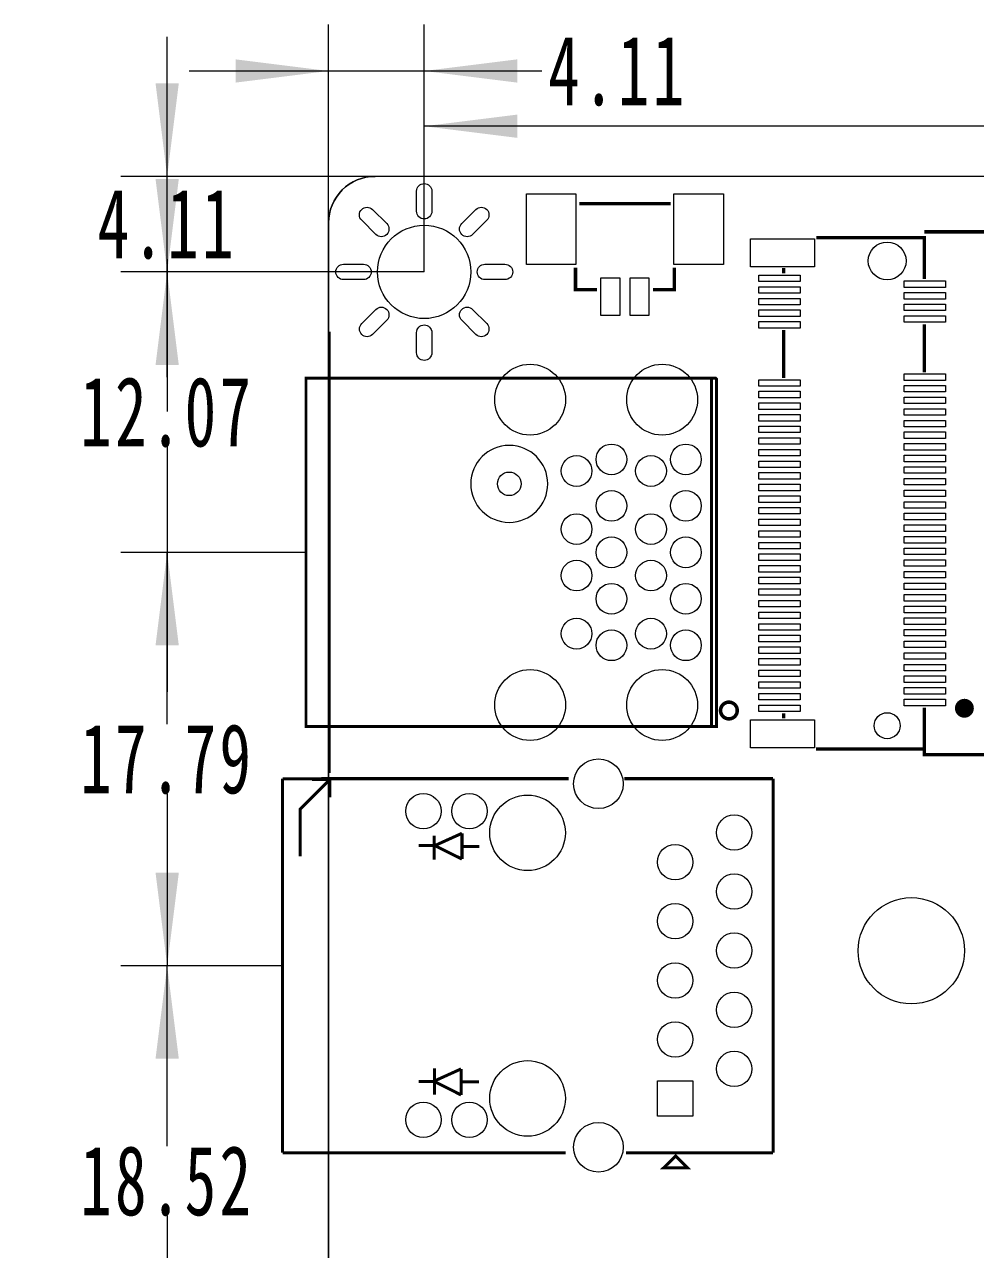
# Model space of a CAD drawing. Header units: millimetres. Extents: x -63 to 68, y -58 to 57.
# Drawn here: x -63 to -22.1, y 4.5 to 57.2 of the extents above; entities that cross this region are included whole.
import ezdxf

# ---------------------------------------------------------------- set-up
doc = ezdxf.new("R2010")
doc.units = ezdxf.units.MM
doc.layers.get('0').update_dxf_attribs({"lineweight": 18})
for name, color, linetype, lineweight in [('BG_OUTLINE', 1, 'Continuous', 18), ('PG_SILKSCREEN_TOP', 2, 'Continuous', 18), ('PIN_TOP', 3, 'Continuous', 18), ('尺寸线层', 3, 'Continuous', 18)]:
    doc.layers.add(name, color=color, linetype=linetype, lineweight=lineweight)
doc.styles.add('标准', font='', dxfattribs={"width": 0.667})
doc.styles.get('标准').set_extended_font_data('宋体')
doc.dimstyles.new('标准', dxfattribs={"dimtxt": 3, "dimasz": 4, "dimexe": 2, "dimexo": 0, "dimtad": 0, "dimtih": 1, "dimtoh": 1, "dimdsep": 46, "dimtxsty": '标准', "dimblk": '_CAXARROW', "dimcen": 0, "dimdle": 6, "dimazin": 2, "dimtfac": 0.707107, "dimtdec": 3, "dimtmove": 0, "dimatfit": 3, "dimfxl": 1, "dimtolj": 1, "dimarcsym": 1})

# ---------------------------------------------------------------- blocks, each defined once
blk = doc.blocks.new('*X10')
at = {"layer": '尺寸线层', "linetype": 'ByBlock'}
for points in [[(-56.857, 16.738), (-57.357, 12.738), (-56.357, 12.738)], [(-56.857, -1.786), (-57.357, 2.214), (-56.357, 2.214)]]:
    blk.add_hatch(color=0, dxfattribs=at).paths.add_polyline_path(points, flags=0)
at = {"layer": '尺寸线层', "color": 0, "linetype": 'ByBlock'}
for p, q in [((-51.894, 16.738), (-58.857, 16.738)), ((-56.857, 8.976), (-56.857, 16.738)), ((-56.857, 5.976), (-56.857, -1.786)), ((-50.747, -1.786), (-58.857, -1.786))]:
    blk.add_line(p, q, dxfattribs=at)
at = {"layer": '尺寸线层', "color": 0, "linetype": 'ByBlock', "insert": (-56.857, 7.476), "char_height": 3, "width": 12.27418, "attachment_point": 5, "line_spacing_factor": 1.15057, "style": '标准'}
blk.add_mtext('\\T1.1;18.52', dxfattribs=at)
blk = doc.blocks.new('_CAXARROW')
blk.add_hatch(color=0).paths.add_polyline_path([(0, 0), (-1, 0.125), (-1, -0.125)], flags=0)
blk = doc.blocks.new('*X11')
at = {"layer": '尺寸线层', "linetype": 'ByBlock'}
for points in [[(-56.857, 34.528), (-57.357, 30.528), (-56.357, 30.528)], [(-56.857, 16.738), (-57.357, 20.738), (-56.357, 20.738)]]:
    blk.add_hatch(color=0, dxfattribs=at).paths.add_polyline_path(points, flags=0)
at = {"layer": '尺寸线层', "color": 0, "linetype": 'ByBlock'}
for p, q in [((-50.885, 34.528), (-58.857, 34.528)), ((-56.857, 27.133), (-56.857, 34.528)), ((-56.857, 24.133), (-56.857, 16.738)), ((-51.894, 16.738), (-58.857, 16.738))]:
    blk.add_line(p, q, dxfattribs=at)
at = {"layer": '尺寸线层', "color": 0, "linetype": 'ByBlock', "insert": (-56.857, 25.633), "char_height": 3, "width": 12.27418, "attachment_point": 5, "line_spacing_factor": 1.15057, "style": '标准'}
blk.add_mtext('\\T1.1;17.79', dxfattribs=at)
blk = doc.blocks.new('*X12')
at = {"layer": '尺寸线层', "linetype": 'ByBlock'}
for points in [[(-56.857, 46.593), (-57.357, 50.593), (-56.357, 50.593)], [(-56.857, 34.528), (-57.357, 30.528), (-56.357, 30.528)]]:
    blk.add_hatch(color=0, dxfattribs=at).paths.add_polyline_path(points, flags=0)
at = {"layer": '尺寸线层', "color": 0, "linetype": 'ByBlock'}
for p, q in [((-56.857, 42.061), (-56.857, 52.593)), ((-45.8, 46.593), (-58.857, 46.593)), ((-56.857, 39.061), (-56.857, 28.528)), ((-50.885, 34.528), (-58.857, 34.528))]:
    blk.add_line(p, q, dxfattribs=at)
at = {"layer": '尺寸线层', "color": 0, "linetype": 'ByBlock', "insert": (-56.857, 40.561), "char_height": 3, "width": 12.27418, "attachment_point": 5, "line_spacing_factor": 1.15057, "style": '标准'}
blk.add_mtext('\\T1.1;12.07', dxfattribs=at)
blk = doc.blocks.new('*X13')
at = {"layer": '尺寸线层', "linetype": 'ByBlock'}
for points in [[(-56.857, 50.708), (-57.357, 54.708), (-56.357, 54.708)], [(-56.857, 46.593), (-57.357, 42.593), (-56.357, 42.593)]]:
    blk.add_hatch(color=0, dxfattribs=at).paths.add_polyline_path(points, flags=0)
at = {"layer": '尺寸线层', "color": 0, "linetype": 'ByBlock'}
for p, q in [((-56.857, 50.151), (-56.857, 56.708)), ((-47.914, 50.708), (-58.857, 50.708)), ((-56.857, 47.151), (-56.857, 40.593)), ((-45.8, 46.593), (-58.857, 46.593))]:
    blk.add_line(p, q, dxfattribs=at)
at = {"layer": '尺寸线层', "color": 0, "linetype": 'ByBlock', "insert": (-56.857, 48.651), "char_height": 3, "width": 9.81934, "attachment_point": 5, "line_spacing_factor": 1.15057, "style": '标准'}
blk.add_mtext('\\T1.1;4.11', dxfattribs=at)
blk = doc.blocks.new('*X21')
at = {"layer": '尺寸线层', "linetype": 'ByBlock'}
for points in [[(-49.914, 55.242), (-53.914, 55.742), (-53.914, 54.742)], [(-45.8, 55.242), (-41.8, 55.742), (-41.8, 54.742)]]:
    blk.add_hatch(color=0, dxfattribs=at).paths.add_polyline_path(points, flags=0)
at = {"layer": '尺寸线层', "color": 0, "linetype": 'ByBlock'}
for p, q in [((-49.914, 48.708), (-49.914, 57.242)), ((-45.8, 46.593), (-45.8, 57.242)), ((-55.914, 55.242), (-45.8, 55.242)), ((-45.8, 55.242), (-40.747, 55.242))]:
    blk.add_line(p, q, dxfattribs=at)
at = {"layer": '尺寸线层', "color": 0, "linetype": 'ByBlock', "insert": (-37.473, 55.242), "char_height": 3, "width": 9.81934, "attachment_point": 5, "line_spacing_factor": 1.15057, "style": '标准'}
blk.add_mtext('\\T1.1;4.11', dxfattribs=at)
blk = doc.blocks.new('*X22')
at = {"layer": '尺寸线层', "linetype": 'ByBlock'}
for points in [[(-45.8, 52.864), (-41.8, 53.364), (-41.8, 52.364)], [(46.275, 52.864), (42.275, 53.364), (42.275, 52.364)]]:
    blk.add_hatch(color=0, dxfattribs=at).paths.add_polyline_path(points, flags=0)
at = {"layer": '尺寸线层', "color": 0, "linetype": 'ByBlock'}
for p, q in [((-45.8, 46.593), (-45.8, 54.864)), ((46.275, 46.594), (46.275, 54.864)), ((-3.853, 52.864), (-45.8, 52.864)), ((4.329, 52.864), (46.275, 52.864))]:
    blk.add_line(p, q, dxfattribs=at)
at = {"layer": '尺寸线层', "color": 0, "linetype": 'ByBlock', "insert": (0.238, 52.864), "char_height": 3, "width": 12.27418, "attachment_point": 5, "line_spacing_factor": 1.15057, "style": '标准'}
blk.add_mtext('\\T1.1;92.07', dxfattribs=at)

msp = doc.modelspace()

# ---------------------------------------------------------------- linework, layer by layer
at = {"layer": 'BG_OUTLINE'}
for points in [[(48.086, -49.291), (-47.914, -49.292, -0.414214), (-49.914, -47.292), (-49.914, 48.708, -0.414214), (-47.914, 50.708), (48.085, 50.709, -0.414214), (50.085, 48.709), (50.086, -47.291, -0.414214)], [(50.086, -47.291), (50.085, 48.709, 0.414214), (48.085, 50.709), (-47.914, 50.708, 0.414214), (-49.914, 48.708), (-49.914, -47.292, 0.414214), (-47.914, -49.292), (48.086, -49.291, 0.414214)]]:
    msp.add_lwpolyline(points, format="xyb", close=True, dxfattribs=at)
at = {"layer": 'PG_SILKSCREEN_TOP'}
for points in [[(-35.199, 49.533, 0.152, 0.152, 0), (-39.129, 49.533, 0.152, 0.152, 0)], [(-28.934, 48.068, 0.152, 0.152, 0), (-24.285, 48.068, 0.152, 0.152, 0), (-24.285, 46.289, 0.152, 0.152, 0)], [(-24.285, 26.068, 0.152, 0.152, 0), (-24.285, 25.819, 0.152, 0.152, 0), (51.715, 25.819, 0.152, 0.152, 0), (51.715, 48.319, 0.152, 0.152, 0), (-24.285, 48.318, 0.152, 0.152, 0)], [(-39.289, 46.782, 0.152, 0.152, 0), (-39.289, 45.833, 0.152, 0.152, 0), (-38.366, 45.833, 0.152, 0.152, 0)], [(-35.961, 45.833, 0.152, 0.152, 0), (-35.039, 45.833, 0.152, 0.152, 0), (-35.039, 46.782, 0.152, 0.152, 0)], [(-30.335, 46.53, 0.152, 0.152, 0), (-30.335, 46.759, 0.152, 0.152, 0)], [(-24.285, 44.333, 0.152, 0.152, 0), (-24.285, 42.275, 0.152, 0.152, 0)], [(-49.885, 25.028, 0.127, 0.127, 0), (-49.885, 44.028, 0.127, 0.127, 0)], [(-30.335, 42.034, 0.152, 0.152, 0), (-30.335, 44.092, 0.152, 0.152, 0)], [(-33.481, 42.021, 0.127, 0.127, 0), (-33.261, 42.021, 0.127, 0.127, 0), (-33.227, 41.987, 0.127, 0.127, 0), (-33.226, 27.035, 0.127, 0.127, 0), (-33.48, 27.035, 0.127, 0.127, 0)], [(-30.335, 27.378, 0.152, 0.152, 0), (-30.335, 27.607, 0.152, 0.152, 0)], [(-24.285, 27.848, 0.152, 0.152, 0), (-24.285, 26.068, 0.152, 0.152, 0), (-28.947, 26.068, 0.152, 0.152, 0)], [(-51.894, 24.788, 0.13, 0.13, 0), (-39.584, 24.789, 0.13, 0.13, 0)], [(-51.894, 8.688, 0.13, 0.13, 0), (-51.894, 24.788, 0.13, 0.13, 0)], [(-51.133, 21.447, 0.127, 0.127, 0), (-51.133, 23.479, 0.127, 0.127, 0), (-49.87, 24.743, 0.127, 0.127, 0)], [(-50.625, 24.749, 0.127, 0.127, 0), (-49.863, 24.749, 0.127, 0.127, 0), (-49.863, 23.987, 0.127, 0.127, 0)], [(-30.794, 24.789, 0.13, 0.13, 0), (-37.194, 24.789, 0.13, 0.13, 0)], [(-30.794, 8.689, 0.13, 0.13, 0), (-30.794, 24.789, 0.13, 0.13, 0)], [(-45.375, 22.338, 0.13, 0.13, 0), (-45.375, 21.298, 0.13, 0.13, 0)], [(-44.174, 22.438, 0.13, 0.13, 0), (-45.345, 21.908, 0.13, 0.13, 0)], [(-44.174, 21.328, 0.13, 0.13, 0), (-44.174, 22.438, 0.13, 0.13, 0)], [(-45.295, 21.908, 0.13, 0.13, 0), (-46.045, 21.908, 0.13, 0.13, 0)], [(-45.345, 21.908, 0.13, 0.13, 0), (-44.174, 21.328, 0.13, 0.13, 0)], [(-43.425, 21.868, 0.13, 0.13, 0), (-44.144, 21.868, 0.13, 0.13, 0)], [(-44.214, 12.298, 0.13, 0.13, 0), (-45.384, 11.768, 0.13, 0.13, 0)], [(-45.364, 11.188, 0.13, 0.13, 0), (-45.364, 12.318, 0.13, 0.13, 0)], [(-44.214, 11.178, 0.13, 0.13, 0), (-44.214, 12.298, 0.13, 0.13, 0)], [(-45.324, 11.758, 0.13, 0.13, 0), (-46.045, 11.758, 0.13, 0.13, 0)], [(-45.384, 11.768, 0.13, 0.13, 0), (-44.214, 11.178, 0.13, 0.13, 0)], [(-43.444, 11.738, 0.13, 0.13, 0), (-44.194, 11.738, 0.13, 0.13, 0)], [(-39.714, 8.688, 0.13, 0.13, 0), (-51.894, 8.688, 0.13, 0.13, 0)], [(-37.114, 8.688, 0.13, 0.13, 0), (-30.794, 8.689, 0.13, 0.13, 0)]]:
    msp.add_lwpolyline(points, format="xyseb", dxfattribs=at)
for points, format in [([(-50.885, 42.028, 0.127, 0.127, 0), (-33.444, 42.029, 0.127, 0.127, 0), (-33.444, 27.028, 0.127, 0.127, 0), (-50.885, 27.028, 0.127, 0.127, 0)], "xyseb"), ([(-42.142, 39.131, 1), (-42.142, 35.819, 1)], "xyb"), ([(-32.693, 28.081, 0.152, 0.152, 1), (-32.693, 27.362, 0.152, 0.152, 1)], "xyseb"), ([(-22.562, 28.022, 0.406, 0.406, 1), (-22.562, 27.615, 0.406, 0.406, 1)], "xyseb"), ([(-34.984, 8.549, 0.13, 0.13, 0), (-35.494, 8.048, 0.13, 0.13, 0), (-34.484, 8.048, 0.13, 0.13, 0)], "xyseb")]:
    msp.add_lwpolyline(points, format=format, close=True, dxfattribs=at)
msp.add_lwpolyline([(-34.984, 8.549), (-34.604, 8.168), (-34.604, 8.048), (-35.374, 8.048), (-35.374, 8.168)], close=True, dxfattribs=at)
at = {"layer": 'PIN_TOP'}
for points in [[(-45.469, 50.068), (-45.469, 49.204, -1), (-46.13, 49.204), (-46.13, 50.068, -1)], [(-48.023, 49.283), (-47.412, 48.673, -1), (-47.879, 48.206), (-48.49, 48.816, -1)], [(-43.11, 48.816), (-43.72, 48.206, -1), (-44.187, 48.673), (-43.577, 49.283, -1)], [(-49.274, 46.924), (-48.411, 46.924, -1), (-48.411, 46.263), (-49.274, 46.263, -1)], [(-42.325, 46.263), (-43.188, 46.263, -1), (-43.188, 46.924), (-42.325, 46.924, -1)], [(-48.489, 44.37), (-47.879, 44.981, -1), (-47.412, 44.514), (-48.023, 43.903, -1)], [(-43.577, 43.903), (-44.187, 44.514, -1), (-43.72, 44.981), (-43.11, 44.37, -1)], [(-46.13, 43.119), (-46.13, 43.982, -1), (-45.469, 43.982), (-45.469, 43.119, -1)]]:
    msp.add_lwpolyline(points, format="xyb", close=True, dxfattribs=at)
for points in [[(-39.272, 49.957), (-39.272, 46.909), (-41.405, 46.909), (-41.405, 49.957)], [(-32.922, 49.957), (-32.922, 46.909), (-35.055, 46.909), (-35.055, 49.957)], [(-29.01, 46.818), (-31.76, 46.818), (-31.76, 48.018), (-29.01, 48.018)], [(-29.621, 46.179), (-31.399, 46.179), (-31.399, 46.458), (-29.621, 46.458)], [(-37.382, 46.346), (-37.382, 44.72), (-38.195, 44.72), (-38.195, 46.346)], [(-36.132, 46.346), (-36.132, 44.72), (-36.945, 44.72), (-36.945, 46.346)], [(-29.621, 45.679), (-31.399, 45.679), (-31.399, 45.958), (-29.621, 45.958)], [(-23.371, 45.929), (-25.149, 45.929), (-25.149, 46.208), (-23.371, 46.208)], [(-29.621, 45.179), (-31.399, 45.179), (-31.399, 45.458), (-29.621, 45.458)], [(-23.371, 45.429), (-25.149, 45.429), (-25.149, 45.708), (-23.371, 45.708)], [(-29.621, 44.679), (-31.399, 44.679), (-31.399, 44.958), (-29.621, 44.958)], [(-23.371, 44.929), (-25.149, 44.929), (-25.149, 45.208), (-23.371, 45.208)], [(-29.621, 44.179), (-31.399, 44.179), (-31.399, 44.458), (-29.621, 44.458)], [(-23.371, 44.429), (-25.149, 44.429), (-25.149, 44.708), (-23.371, 44.708)], [(-23.371, 41.929), (-25.149, 41.929), (-25.149, 42.208), (-23.371, 42.208)], [(-29.621, 41.679), (-31.399, 41.679), (-31.399, 41.958), (-29.621, 41.958)], [(-23.371, 41.429), (-25.149, 41.429), (-25.149, 41.708), (-23.371, 41.708)], [(-29.621, 41.179), (-31.399, 41.179), (-31.399, 41.458), (-29.621, 41.458)], [(-23.371, 40.929), (-25.149, 40.929), (-25.149, 41.208), (-23.371, 41.208)], [(-29.621, 40.679), (-31.399, 40.679), (-31.399, 40.958), (-29.621, 40.958)], [(-23.371, 40.429), (-25.149, 40.429), (-25.149, 40.708), (-23.371, 40.708)], [(-29.621, 40.179), (-31.399, 40.179), (-31.399, 40.458), (-29.621, 40.458)], [(-23.371, 39.929), (-25.149, 39.929), (-25.149, 40.208), (-23.371, 40.208)], [(-29.621, 39.679), (-31.399, 39.679), (-31.399, 39.958), (-29.621, 39.958)], [(-23.371, 39.429), (-25.149, 39.429), (-25.149, 39.708), (-23.371, 39.708)], [(-29.621, 39.179), (-31.399, 39.179), (-31.399, 39.458), (-29.621, 39.458)], [(-23.371, 38.929), (-25.149, 38.929), (-25.149, 39.208), (-23.371, 39.208)], [(-29.621, 38.679), (-31.399, 38.679), (-31.399, 38.958), (-29.621, 38.958)], [(-23.371, 38.429), (-25.149, 38.429), (-25.149, 38.708), (-23.371, 38.708)], [(-29.621, 38.179), (-31.399, 38.179), (-31.399, 38.458), (-29.621, 38.458)], [(-29.621, 37.679), (-31.399, 37.679), (-31.399, 37.958), (-29.621, 37.958)], [(-23.371, 37.929), (-25.149, 37.929), (-25.149, 38.208), (-23.371, 38.208)], [(-29.621, 37.179), (-31.399, 37.179), (-31.399, 37.458), (-29.621, 37.458)], [(-23.371, 37.429), (-25.149, 37.429), (-25.149, 37.708), (-23.371, 37.708)], [(-29.621, 36.679), (-31.399, 36.679), (-31.399, 36.958), (-29.621, 36.958)], [(-23.371, 36.929), (-25.149, 36.929), (-25.149, 37.208), (-23.371, 37.208)], [(-29.621, 36.179), (-31.399, 36.179), (-31.399, 36.458), (-29.621, 36.458)], [(-23.371, 36.429), (-25.149, 36.429), (-25.149, 36.708), (-23.371, 36.708)], [(-29.621, 35.679), (-31.399, 35.679), (-31.399, 35.958), (-29.621, 35.958)], [(-23.371, 35.929), (-25.149, 35.929), (-25.149, 36.208), (-23.371, 36.208)], [(-29.621, 35.179), (-31.399, 35.179), (-31.399, 35.458), (-29.621, 35.458)], [(-23.371, 35.429), (-25.149, 35.429), (-25.149, 35.708), (-23.371, 35.708)], [(-29.621, 34.679), (-31.399, 34.679), (-31.399, 34.958), (-29.621, 34.958)], [(-23.371, 34.929), (-25.149, 34.929), (-25.149, 35.208), (-23.371, 35.208)], [(-29.621, 34.179), (-31.399, 34.179), (-31.399, 34.458), (-29.621, 34.458)], [(-23.371, 34.429), (-25.149, 34.429), (-25.149, 34.708), (-23.371, 34.708)], [(-29.621, 33.679), (-31.399, 33.679), (-31.399, 33.958), (-29.621, 33.958)], [(-23.371, 33.929), (-25.149, 33.929), (-25.149, 34.208), (-23.371, 34.208)], [(-29.621, 33.179), (-31.399, 33.179), (-31.399, 33.458), (-29.621, 33.458)], [(-23.371, 33.429), (-25.149, 33.429), (-25.149, 33.708), (-23.371, 33.708)], [(-29.621, 32.679), (-31.399, 32.679), (-31.399, 32.958), (-29.621, 32.958)], [(-23.371, 32.929), (-25.149, 32.929), (-25.149, 33.208), (-23.371, 33.208)], [(-23.371, 32.429), (-25.149, 32.429), (-25.149, 32.708), (-23.371, 32.708)], [(-29.621, 32.179), (-31.399, 32.179), (-31.399, 32.458), (-29.621, 32.458)], [(-23.371, 31.929), (-25.149, 31.929), (-25.149, 32.208), (-23.371, 32.208)], [(-29.621, 31.679), (-31.399, 31.679), (-31.399, 31.958), (-29.621, 31.958)], [(-23.371, 31.429), (-25.149, 31.429), (-25.149, 31.708), (-23.371, 31.708)], [(-29.621, 31.179), (-31.399, 31.179), (-31.399, 31.458), (-29.621, 31.458)], [(-23.371, 30.929), (-25.149, 30.929), (-25.149, 31.208), (-23.371, 31.208)], [(-29.621, 30.679), (-31.399, 30.679), (-31.399, 30.958), (-29.621, 30.958)], [(-23.371, 30.429), (-25.149, 30.429), (-25.149, 30.708), (-23.371, 30.708)], [(-29.621, 30.179), (-31.399, 30.179), (-31.399, 30.458), (-29.621, 30.458)], [(-23.371, 29.929), (-25.149, 29.929), (-25.149, 30.208), (-23.371, 30.208)], [(-29.621, 29.679), (-31.399, 29.679), (-31.399, 29.958), (-29.621, 29.958)], [(-23.371, 29.429), (-25.149, 29.429), (-25.149, 29.708), (-23.371, 29.708)], [(-29.621, 29.179), (-31.399, 29.179), (-31.399, 29.458), (-29.621, 29.458)], [(-23.371, 28.929), (-25.149, 28.929), (-25.149, 29.208), (-23.371, 29.208)], [(-29.621, 28.679), (-31.399, 28.679), (-31.399, 28.958), (-29.621, 28.958)], [(-23.371, 28.429), (-25.149, 28.429), (-25.149, 28.708), (-23.371, 28.708)], [(-29.621, 28.179), (-31.399, 28.179), (-31.399, 28.458), (-29.621, 28.458)], [(-29.621, 27.679), (-31.399, 27.679), (-31.399, 27.958), (-29.621, 27.958)], [(-23.371, 27.929), (-25.149, 27.929), (-25.149, 28.208), (-23.371, 28.208)], [(-29.01, 26.118), (-31.76, 26.118), (-31.76, 27.318), (-29.01, 27.318)], [(-34.242, 10.266), (-35.766, 10.266), (-35.766, 11.79), (-34.242, 11.79)]]:
    msp.add_lwpolyline(points, close=True, dxfattribs=at)
for centre, radius in [((-45.8, 46.593), 2.007), ((-25.885, 47.068), 0.813), ((-41.245, 41.098), 1.524), ((-35.565, 41.098), 1.524), ((-37.744, 38.528), 0.661), ((-34.545, 38.528), 0.661), ((-39.245, 38.029), 0.661), ((-36.044, 38.029), 0.661), ((-42.142, 37.475), 0.508), ((-37.744, 36.528), 0.661), ((-34.545, 36.528), 0.661), ((-39.245, 35.528), 0.661), ((-36.044, 35.528), 0.661), ((-37.744, 34.528), 0.661), ((-34.545, 34.528), 0.661), ((-39.245, 33.528), 0.661), ((-36.044, 33.528), 0.661), ((-37.744, 32.528), 0.661), ((-34.545, 32.528), 0.661), ((-39.245, 31.028), 0.661), ((-36.044, 31.028), 0.661), ((-37.744, 30.528), 0.661), ((-34.545, 30.528), 0.661), ((-41.245, 27.958), 1.524), ((-35.565, 27.958), 1.524), ((-25.885, 27.068), 0.559), ((-38.304, 24.568), 1.067), ((-45.835, 23.388), 0.762), ((-43.855, 23.388), 0.762), ((-41.354, 22.458), 1.626), ((-32.464, 22.469), 0.762), ((-35.004, 21.198), 0.762), ((-32.464, 19.929), 0.762), ((-24.844, 17.383), 2.286), ((-35.004, 18.658), 0.762), ((-32.464, 17.389), 0.762), ((-35.004, 16.108), 0.762), ((-32.464, 14.838), 0.762), ((-35.004, 13.568), 0.762), ((-41.354, 11.028), 1.626), ((-32.464, 12.298), 0.762), ((-45.834, 10.108), 0.762), ((-43.855, 10.108), 0.762), ((-38.304, 8.929), 1.067)]:
    msp.add_circle(centre, radius, dxfattribs=at)

# ---------------------------------------------------------------- dimensions: what is measured, and where the dimension line sits
at = {"layer": '尺寸线层', "linetype": 'ByBlock'}
dim = msp.add_linear_dim(base=(-45.8, 55.242), p1=(-49.914, 48.708), p2=(-45.8, 46.593), dimstyle='标准', override={"dimsah": 1, "dimtzin": 8}, dxfattribs=at)
dim.commit()
dim.dimension.update_dxf_attribs({"geometry": '*X21', "text_midpoint": (-37.473, 55.242), "dimtype": 160})
dim = msp.add_linear_dim(base=(-56.8572, 50.7082), p1=(-45.7996, 46.5934), p2=(-47.9144, 50.7082), angle=90, dimstyle='标准', override={"dimsah": 1, "dimtzin": 8}, dxfattribs=at)
dim.commit()
dim.dimension.update_dxf_attribs({"geometry": '*X13', "text_midpoint": (-56.8572, 48.6508), "dimtype": 160})
dim = msp.add_linear_dim(base=(46.275441247, 52.863681999), p1=(-45.799558753, 46.593375698), p2=(46.275441247, 46.593718235), dimstyle='标准', override={"dimsah": 1, "dimtzin": 8}, dxfattribs=at)
dim.commit()
dim.dimension.update_dxf_attribs({"geometry": '*X22', "text_midpoint": (0.237941247, 52.863681999)})
for base, p1, p2, picture, middle in [((-56.85721, 46.59338), (-50.88459, 34.52836), (-45.79956, 46.59338), '*X12', (-56.85721, 40.56087)), ((-56.857, 34.528), (-51.894, 16.738), (-50.885, 34.528), '*X11', (-56.857, 25.633)), ((-56.857, 16.738), (-50.747, -1.786), (-51.894, 16.738), '*X10', (-56.857, 7.476))]:
    dim = msp.add_linear_dim(base=base, p1=p1, p2=p2, angle=90, dimstyle='标准', override={"dimsah": 1, "dimtzin": 8}, dxfattribs=at)
    dim.commit()
    dim.dimension.update_dxf_attribs({"geometry": picture, "text_midpoint": middle})

doc.saveas('drawing.dxf')
